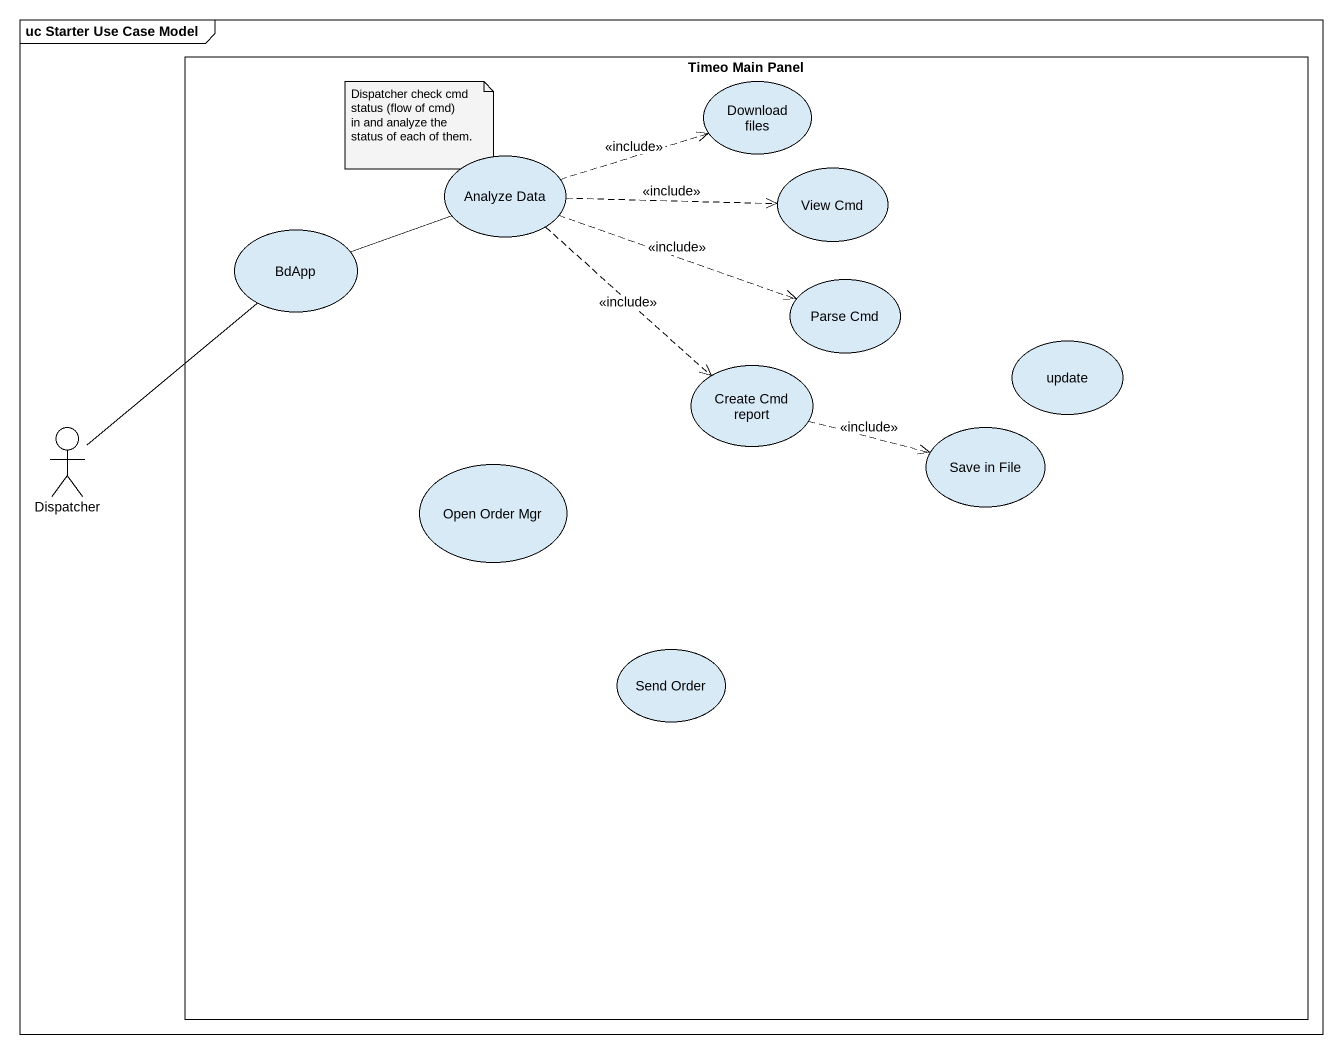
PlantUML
@startuml
mainframe uc Starter Use Case Model
rectangle "Timeo Main Panel" as Timeo_Main_Panel {
  usecase "Download files" as Download_files
  usecase "Analyze Data" as Analyze_Data
  usecase "View Cmd" as View_Cmd
  usecase BdApp
  usecase "Parse Cmd" as Parse_Cmd
  usecase update
  usecase "Create Cmd report" as Create_Cmd_report
  usecase "Open Order Mgr" as Open_Order_Mgr
  usecase "Save in File" as Save_in_File
  usecase "Send Order" as Send_Order
}
actor Dispatcher
Analyze_Data .right.> Download_files : <<include>>
Analyze_Data .right.> View_Cmd : <<include>>
Analyze_Data .right.> Parse_Cmd : <<include>>
Analyze_Data ..> Create_Cmd_report : <<include>>
BdApp -right- Analyze_Data
Create_Cmd_report .right.> Save_in_File : <<include>>
Dispatcher -up- BdApp
note as N1
  Dispatcher check cmd status (flow of cmd)
  in and analyze the status of each of them.
end note
@enduml
